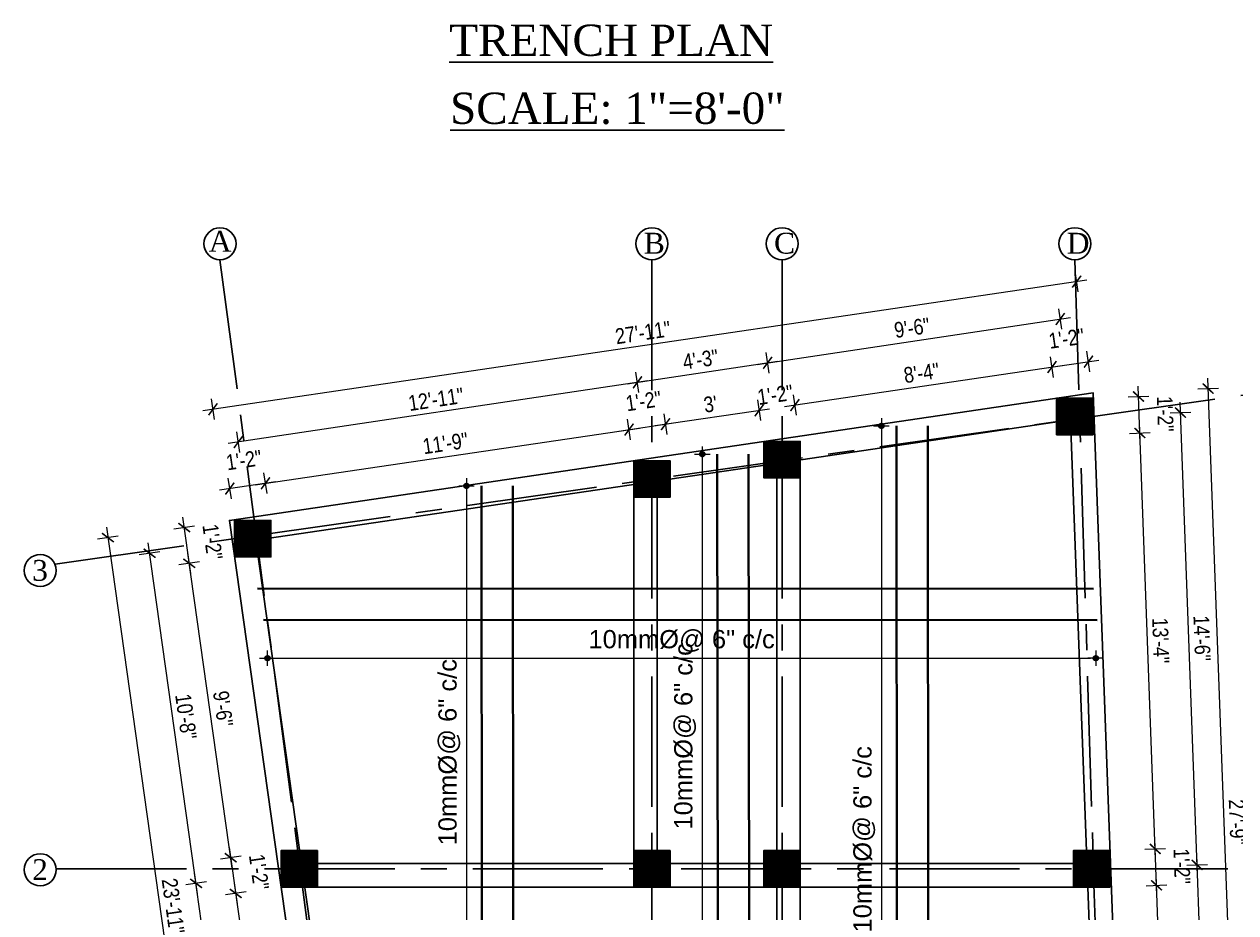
# Model space of a CAD drawing. Header units: inches. Extents: x -9998782 to 66725, y -6520505 to 8308.
# Drawn here: x -4999429.5 to -4998964.2, y -3258183.8 to -3257842.7 of the extents above; entities that cross this region are included whole.
import ezdxf
from ezdxf.enums import TextEntityAlignment as Align

# ---------------------------------------------------------------- set-up
doc = ezdxf.new("R2010")
doc.units = ezdxf.units.IN
doc.header["$LTSCALE"] = 2
doc.header["$MEASUREMENT"] = 0
doc.header["$PDMODE"] = 34
doc.linetypes.add('ACAD_ISO02W100', pattern=[15, 12, -3])
doc.linetypes.add('CENTER', pattern=[2, 1.25, -0.25, 0.25, -0.25])
doc.layers.get('0').update_dxf_attribs({"linetype": 'CONTINUOUS'})
doc.layers.get('DEFPOINTS').update_dxf_attribs({"color": 141, "linetype": 'CONTINUOUS'})
for name, color, linetype, lineweight in [('1', 7, 'CONTINUOUS', 13), ('DIM 1-100', 4, 'CONTINUOUS', 13), ('DIM_LINE', 173, 'CONTINUOUS', 20), ('HATCH', 60, 'ACAD_ISO02W100', 13), ('ST-REINFOR', 201, 'CONTINUOUS', 40), ('TEXT', 181, 'CONTINUOUS', 25), ('Toilet', 7, 'CONTINUOUS', 25)]:
    doc.layers.add(name, color=color, linetype=linetype, lineweight=lineweight)
for name, color, linetype in [('A-Hatch', 7, 'CONTINUOUS'), ('column', 4, 'CONTINUOUS'), ('WAll', 20, 'CONTINUOUS')]:
    doc.layers.add(name, color=color, linetype=linetype)
doc.styles.add('ordinary', font='times.ttf')
doc.styles.add('ramon', font='arial.ttf')
doc.styles.get("Standard").update_dxf_attribs({"font": 'ARIALN.TTF'})
doc.dimstyles.new('1 by 96', dxfattribs={"dimtxt": 6, "dimasz": 4, "dimexe": 4, "dimexo": 4, "dimgap": 2, "dimtad": 1, "dimdec": 0, "dimzin": 0, "dimdsep": 46, "dimlunit": 4, "dimtxsty": 'Standard', "dimblk": 'ARCHTICK', "dimcen": 0, "dimdle": 4, "dimadec": 0, "dimazin": 0, "dimtfac": 1, "dimtdec": 0, "dimtix": 1, "dimtofl": 0, "dimtmove": 1, "dimatfit": 3, "dimldrblk": 'ARCHTICK', "dimfxl": 4, "dimfxlon": 1, "dimtolj": 1, "dimtzin": 0, "dimlwd": -1, "dimlwe": -1, "dimarcsym": 0})
doc.dimstyles.new('S8', dxfattribs={"dimtxt": 7, "dimasz": 2, "dimexe": 6, "dimexo": 18, "dimgap": 1.9375, "dimtad": 1, "dimdec": 1, "dimzin": 3, "dimdsep": 46, "dimlunit": 4, "dimtxsty": 'ramon', "dimblk": 'dot 2', "dimcen": 0.09375, "dimse1": 1, "dimse2": 1, "dimclrd": 1, "dimclre": 1, "dimclrt": 256, "dimadec": 0, "dimazin": 0, "dimtfac": 0.75, "dimtdec": 1, "dimtix": 1, "dimtmove": 1, "dimatfit": 3, "dimldrblk": 'DOT', "dimfxl": 1, "dimtolj": 1, "dimtzin": 0, "dimlwd": 9, "dimlwe": 9, "dimarcsym": 0})

# ---------------------------------------------------------------- blocks, each defined once
blk = doc.blocks.new('_ArchTick')
at = {"color": 0, "linetype": 'ByBlock', "const_width": 0.15}
blk.add_lwpolyline([(-0.5, -0.5), (0.5, 0.5)], dxfattribs=at)
blk = doc.blocks.new('*D598')
at = {"layer": 'DEFPOINTS', "color": 0, "ltscale": 0.5}
for p in [(-4999348.76, -3258047.18), (-4999366.15, -3258049.63), (-4999330.9, -3258159.92)]:
    blk.add_point(p, dxfattribs=at)
at = {"layer": 'DIM 1-100', "color": 0, "ltscale": 0.5}
for p, q in [((-4999349.67, -3258166.61), (-4999366.71, -3258045.67)), ((-4999362.19, -3258049.07), (-4999370.12, -3258050.19)), ((-4999346.27, -3258162.09), (-4999354.19, -3258163.21))]:
    blk.add_line(p, q, dxfattribs=at)
at = {"layer": 'DIM 1-100', "color": 0, "ltscale": 0.5, "xscale": 4, "yscale": 4, "zscale": 4}
for p, rotation in [((-4999366.15, -3258049.63), 98.01894551890386), ((-4999350.23, -3258162.65), 278.0189455189039)]:
    blk.add_blockref('_ArchTick', p, dxfattribs=dict(at, rotation=rotation))
at = {"layer": 'DIM 1-100', "color": 0, "ltscale": 0.5, "insert": (-4999353.18, -3258105.43), "char_height": 6, "attachment_point": 5, "rotation": 278.0189}
blk.add_mtext('\\A1;9\'-6"', dxfattribs=at)
blk = doc.blocks.new('*D599')
at = {"layer": 'DEFPOINTS', "color": 0, "ltscale": 0.5}
for p in [(-4999348.76, -3258033.18), (-4999368.09, -3258035.9), (-4999348.76, -3258047.18)]:
    blk.add_point(p, dxfattribs=at)
at = {"layer": 'DIM 1-100', "color": 0, "ltscale": 0.5}
for p, q in [((-4999365.6, -3258053.59), (-4999368.65, -3258031.94)), ((-4999364.13, -3258035.35), (-4999372.05, -3258036.46)), ((-4999362.19, -3258049.07), (-4999370.12, -3258050.19))]:
    blk.add_line(p, q, dxfattribs=at)
at = {"layer": 'DIM 1-100', "color": 0, "ltscale": 0.5, "xscale": 4, "yscale": 4, "zscale": 4}
for p, rotation in [((-4999368.09, -3258035.9), 98.01894551890386), ((-4999366.15, -3258049.63), 278.0189455189039)]:
    blk.add_blockref('_ArchTick', p, dxfattribs=dict(at, rotation=rotation))
at = {"layer": 'DIM 1-100', "color": 0, "ltscale": 0.5, "insert": (-4999357.19, -3258041.37), "char_height": 6, "attachment_point": 5, "rotation": 278.0189}
blk.add_mtext('\\A1;1\'-2"', dxfattribs=at)
blk = doc.blocks.new('*D600')
at = {"layer": 'DEFPOINTS', "color": 0, "ltscale": 0.5}
for p in [(-4999330.9, -3258159.92), (-4999348.3, -3258176.38), (-4999330.9, -3258173.92)]:
    blk.add_point(p, dxfattribs=at)
at = {"layer": 'DIM 1-100', "color": 0, "ltscale": 0.5}
for p, q in [((-4999350.79, -3258158.69), (-4999347.74, -3258180.34)), ((-4999346.27, -3258162.09), (-4999354.19, -3258163.21)), ((-4999344.34, -3258175.82), (-4999352.26, -3258176.93))]:
    blk.add_line(p, q, dxfattribs=at)
at = {"layer": 'DIM 1-100', "color": 0, "ltscale": 0.5, "xscale": 4, "yscale": 4, "zscale": 4}
for p, rotation in [((-4999350.23, -3258162.65), 98.01894551890386), ((-4999348.3, -3258176.38), 278.0189455189039)]:
    blk.add_blockref('_ArchTick', p, dxfattribs=dict(at, rotation=rotation))
at = {"layer": 'DIM 1-100', "color": 0, "ltscale": 0.5, "insert": (-4999339.34, -3258168.11), "char_height": 6, "attachment_point": 5, "rotation": 278.0189}
blk.add_mtext('\\A1;1\'-2"', dxfattribs=at)
blk = doc.blocks.new('*D601')
at = {"layer": 'DEFPOINTS', "color": 0, "ltscale": 0.5}
for p in [(-4999330.9, -3258173.92), (-4999310.68, -3258303.42), (-4999330.02, -3258306.15)]:
    blk.add_point(p, dxfattribs=at)
at = {"layer": 'DIM 1-100', "color": 0, "ltscale": 0.5}
for p, q in [((-4999348.86, -3258172.41), (-4999329.46, -3258310.11)), ((-4999344.34, -3258175.82), (-4999352.26, -3258176.93)), ((-4999326.06, -3258305.59), (-4999333.98, -3258306.71))]:
    blk.add_line(p, q, dxfattribs=at)
at = {"layer": 'DIM 1-100', "color": 0, "ltscale": 0.5, "xscale": 4, "yscale": 4, "zscale": 4}
for p, rotation in [((-4999348.3, -3258176.38), 98.01894551890386), ((-4999330.02, -3258306.15), 278.0189455189039)]:
    blk.add_blockref('_ArchTick', p, dxfattribs=dict(at, rotation=rotation))
at = {"layer": 'DIM 1-100', "color": 0, "ltscale": 0.5, "insert": (-4999334.14, -3258240.56), "char_height": 6, "attachment_point": 5, "rotation": 278.0189}
blk.add_mtext('\\A1;10\'-11"', dxfattribs=at)
blk = doc.blocks.new('*D603')
at = {"layer": 'DEFPOINTS', "color": 0, "ltscale": 0.5}
for p in [(-4999323.9, -3258166.92), (-4999363.53, -3258172.51), (-4999303.68, -3258310.42)]:
    blk.add_point(p, dxfattribs=at)
at = {"layer": 'DIM 1-100', "color": 0, "ltscale": 0.5}
for p, q in [((-4999342.75, -3258319.97), (-4999364.09, -3258168.55)), ((-4999359.57, -3258171.95), (-4999367.49, -3258173.07)), ((-4999339.35, -3258315.45), (-4999347.27, -3258316.57))]:
    blk.add_line(p, q, dxfattribs=at)
at = {"layer": 'DIM 1-100', "color": 0, "ltscale": 0.5, "xscale": 4, "yscale": 4, "zscale": 4}
for p, rotation in [((-4999363.53, -3258172.51), 98.01894551876403), ((-4999343.31, -3258316.01), 278.018945518764)]:
    blk.add_blockref('_ArchTick', p, dxfattribs=dict(at, rotation=rotation))
at = {"layer": 'DIM 1-100', "color": 0, "ltscale": 0.5, "insert": (-4999348.46, -3258243.56), "char_height": 6, "attachment_point": 5, "rotation": 278.0189}
blk.add_mtext('\\A1;12\'-1"', dxfattribs=at)
blk = doc.blocks.new('*D604')
at = {"layer": 'DEFPOINTS', "color": 0, "ltscale": 0.5}
for p in [(-4999341.76, -3258040.18), (-4999381.38, -3258045.76), (-4999323.9, -3258166.92)]:
    blk.add_point(p, dxfattribs=at)
at = {"layer": 'DIM 1-100', "color": 0, "ltscale": 0.5}
for p, q in [((-4999362.97, -3258176.47), (-4999381.94, -3258041.8)), ((-4999377.42, -3258045.21), (-4999385.34, -3258046.32)), ((-4999359.57, -3258171.95), (-4999367.49, -3258173.07))]:
    blk.add_line(p, q, dxfattribs=at)
at = {"layer": 'DIM 1-100', "color": 0, "ltscale": 0.5, "xscale": 4, "yscale": 4, "zscale": 4}
for p, rotation in [((-4999381.38, -3258045.76), 98.01894551879843), ((-4999363.53, -3258172.51), 278.0189455187984)]:
    blk.add_blockref('_ArchTick', p, dxfattribs=dict(at, rotation=rotation))
at = {"layer": 'DIM 1-100', "color": 0, "ltscale": 0.5, "insert": (-4999367.44, -3258108.43), "char_height": 6, "attachment_point": 5, "rotation": 278.0189}
blk.add_mtext('\\A1;10\'-8"', dxfattribs=at)
blk = doc.blocks.new('*D605')
at = {"layer": 'DEFPOINTS', "color": 0, "ltscale": 0.5}
for p in [(-4999350.73, -3258033.18), (-4999310.68, -3258317.42), (-4999357.36, -3258324)]:
    blk.add_point(p, dxfattribs=at)
at = {"layer": 'DIM 1-100', "color": 0, "ltscale": 0.5}
for p, q in [((-4999397.96, -3258035.8), (-4999356.8, -3258327.96)), ((-4999393.44, -3258039.2), (-4999401.36, -3258040.31)), ((-4999353.4, -3258323.44), (-4999361.32, -3258324.56))]:
    blk.add_line(p, q, dxfattribs=at)
at = {"layer": 'DIM 1-100', "color": 0, "ltscale": 0.5, "xscale": 4, "yscale": 4, "zscale": 4}
for p, rotation in [((-4999397.4, -3258039.76), 98.01894551889016), ((-4999357.36, -3258324), 278.0189455188902)]:
    blk.add_blockref('_ArchTick', p, dxfattribs=dict(at, rotation=rotation))
at = {"layer": 'DIM 1-100', "color": 0, "ltscale": 0.5, "insert": (-4999372.36, -3258181.17), "char_height": 6, "attachment_point": 5, "rotation": 278.0189}
blk.add_mtext('\\A1;23\'-11"', dxfattribs=at)
blk = doc.blocks.new('*D610')
at = {"layer": 'DEFPOINTS', "color": 0, "ltscale": 0.5}
for p in [(-4998994.63, -3258173.26), (-4999012.52, -3258173.92), (-4999007.22, -3258303.42)]:
    blk.add_point(p, dxfattribs=at)
at = {"layer": 'DIM 1-100', "color": 0, "ltscale": 0.5}
for p, q in [((-4998998.63, -3258173.41), (-4998990.64, -3258173.12)), ((-4998989.71, -3258306.78), (-4998994.78, -3258169.27)), ((-4998993.85, -3258302.93), (-4998985.86, -3258302.64))]:
    blk.add_line(p, q, dxfattribs=at)
at = {"layer": 'DIM 1-100', "color": 0, "ltscale": 0.5, "xscale": 4, "yscale": 4, "zscale": 4}
for p, rotation in [((-4998994.63, -3258173.26), 92.11435361990641), ((-4998989.85, -3258302.78), 272.1143536199064)]:
    blk.add_blockref('_ArchTick', p, dxfattribs=dict(at, rotation=rotation))
at = {"layer": 'DIM 1-100', "color": 0, "ltscale": 0.5, "insert": (-4998987.18, -3258237.84), "char_height": 6, "attachment_point": 5, "rotation": 272.1144}
blk.add_mtext('\\A1;10\'-10"', dxfattribs=at)
blk = doc.blocks.new('*D611')
at = {"layer": 'DEFPOINTS', "color": 0, "ltscale": 0.5}
for p in [(-4998995.15, -3258159.28), (-4999012.52, -3258159.92), (-4999012.52, -3258173.92)]:
    blk.add_point(p, dxfattribs=at)
at = {"layer": 'DIM 1-100', "color": 0, "ltscale": 0.5}
for p, q in [((-4998999.15, -3258159.43), (-4998991.15, -3258159.14)), ((-4998994.49, -3258177.26), (-4998995.3, -3258155.29)), ((-4998998.63, -3258173.41), (-4998990.64, -3258173.12))]:
    blk.add_line(p, q, dxfattribs=at)
at = {"layer": 'DIM 1-100', "color": 0, "ltscale": 0.5, "xscale": 4, "yscale": 4, "zscale": 4}
for p, rotation in [((-4998995.15, -3258159.28), 92.11435361990641), ((-4998994.63, -3258173.26), 272.1143536199064)]:
    blk.add_blockref('_ArchTick', p, dxfattribs=dict(at, rotation=rotation))
at = {"layer": 'DIM 1-100', "color": 0, "ltscale": 0.5, "insert": (-4998984.87, -3258165.9), "char_height": 6, "attachment_point": 5, "rotation": 272.1144}
blk.add_mtext('\\A1;1\'-2"', dxfattribs=at)
blk = doc.blocks.new('*D612')
at = {"layer": 'DEFPOINTS', "color": 0, "ltscale": 0.5}
for p in [(-4999019.01, -3258000.24), (-4999001.05, -3257999.58), (-4999012.52, -3258159.92)]:
    blk.add_point(p, dxfattribs=at)
at = {"layer": 'DIM 1-100', "color": 0, "ltscale": 0.5}
for p, q in [((-4998995, -3258163.28), (-4999001.19, -3257995.58)), ((-4999005.04, -3257999.73), (-4998997.05, -3257999.43)), ((-4998999.15, -3258159.43), (-4998991.15, -3258159.14))]:
    blk.add_line(p, q, dxfattribs=at)
at = {"layer": 'DIM 1-100', "color": 0, "ltscale": 0.5, "xscale": 4, "yscale": 4, "zscale": 4}
for p, rotation in [((-4999001.05, -3257999.58), 92.11435361990641), ((-4998995.15, -3258159.28), 272.1143536199064)]:
    blk.add_blockref('_ArchTick', p, dxfattribs=dict(at, rotation=rotation))
at = {"layer": 'DIM 1-100', "color": 0, "ltscale": 0.5, "insert": (-4998993.04, -3258079.24), "char_height": 6, "attachment_point": 5, "rotation": 272.1144}
blk.add_mtext('\\A1;13\'-4"', dxfattribs=at)
blk = doc.blocks.new('*D613')
at = {"layer": 'DEFPOINTS', "color": 0, "ltscale": 0.5}
for p in [(-4999019.01, -3257986.24), (-4999001.56, -3257985.6), (-4999019.01, -3258000.24)]:
    blk.add_point(p, dxfattribs=at)
at = {"layer": 'DIM 1-100', "color": 0, "ltscale": 0.5}
for p, q in [((-4999000.9, -3258003.58), (-4999001.71, -3257981.6)), ((-4999005.56, -3257985.75), (-4998997.57, -3257985.45)), ((-4999005.04, -3257999.73), (-4998997.05, -3257999.43))]:
    blk.add_line(p, q, dxfattribs=at)
at = {"layer": 'DIM 1-100', "color": 0, "ltscale": 0.5, "xscale": 4, "yscale": 4, "zscale": 4}
for p, rotation in [((-4999001.56, -3257985.6), 92.11435361990641), ((-4999001.05, -3257999.58), 272.1143536199064)]:
    blk.add_blockref('_ArchTick', p, dxfattribs=dict(at, rotation=rotation))
at = {"layer": 'DIM 1-100', "color": 0, "ltscale": 0.5, "insert": (-4998991.29, -3257992.22), "char_height": 6, "attachment_point": 5, "rotation": 272.1144}
blk.add_mtext('\\A1;1\'-2"', dxfattribs=at)
blk = doc.blocks.new('*D614')
at = {"layer": 'DEFPOINTS', "color": 0, "ltscale": 0.5}
for p in [(-4999019.52, -3258166.92), (-4998979.05, -3258165.43), (-4999014.22, -3258310.42)]:
    blk.add_point(p, dxfattribs=at)
at = {"layer": 'DIM 1-100', "color": 0, "ltscale": 0.5}
for p, q in [((-4998973.61, -3258312.93), (-4998979.2, -3258161.43)), ((-4998983.05, -3258165.58), (-4998975.05, -3258165.28)), ((-4998977.75, -3258309.08), (-4998969.76, -3258308.78))]:
    blk.add_line(p, q, dxfattribs=at)
at = {"layer": 'DIM 1-100', "color": 0, "ltscale": 0.5, "xscale": 4, "yscale": 4, "zscale": 4}
for p, rotation in [((-4998979.05, -3258165.43), 92.11435361966569), ((-4998973.75, -3258308.93), 272.1143536196657)]:
    blk.add_blockref('_ArchTick', p, dxfattribs=dict(at, rotation=rotation))
at = {"layer": 'DIM 1-100', "color": 0, "ltscale": 0.5, "insert": (-4998971.39, -3258237), "char_height": 6, "attachment_point": 5, "rotation": 272.1144}
blk.add_mtext("\\A1;12'", dxfattribs=at)
blk = doc.blocks.new('*D615')
at = {"layer": 'DEFPOINTS', "color": 0, "ltscale": 0.5}
for p in [(-4998985.46, -3257991.75), (-4999026.01, -3257993.24), (-4999019.52, -3258166.92)]:
    blk.add_point(p, dxfattribs=at)
at = {"layer": 'DIM 1-100', "color": 0, "ltscale": 0.5}
for p, q in [((-4998989.46, -3257991.89), (-4998981.47, -3257991.6)), ((-4998978.9, -3258169.43), (-4998985.61, -3257987.75)), ((-4998983.05, -3258165.58), (-4998975.05, -3258165.28))]:
    blk.add_line(p, q, dxfattribs=at)
at = {"layer": 'DIM 1-100', "color": 0, "ltscale": 0.5, "xscale": 4, "yscale": 4, "zscale": 4}
for p, rotation in [((-4998985.46, -3257991.75), 92.11435361969787), ((-4998979.05, -3258165.43), 272.1143536196979)]:
    blk.add_blockref('_ArchTick', p, dxfattribs=dict(at, rotation=rotation))
at = {"layer": 'DIM 1-100', "color": 0, "ltscale": 0.5, "insert": (-4998977.2, -3258078.4), "char_height": 6, "attachment_point": 5, "rotation": 272.1144}
blk.add_mtext('\\A1;14\'-6"', dxfattribs=at)
blk = doc.blocks.new('*D616')
at = {"layer": 'DEFPOINTS', "color": 0, "ltscale": 0.5}
for p in [(-4998974.83, -3257982.54), (-4999019.01, -3257984.17), (-4999006.7, -3258317.42)]:
    blk.add_point(p, dxfattribs=at)
at = {"layer": 'DIM 1-100', "color": 0, "ltscale": 0.5}
for p, q in [((-4998978.83, -3257982.69), (-4998970.84, -3257982.4)), ((-4998962.38, -3258319.79), (-4998974.98, -3257978.55)), ((-4998966.53, -3258315.94), (-4998958.53, -3258315.65))]:
    blk.add_line(p, q, dxfattribs=at)
at = {"layer": 'DIM 1-100', "color": 0, "ltscale": 0.5, "xscale": 4, "yscale": 4, "zscale": 4}
for p, rotation in [((-4998974.83, -3257982.54), 92.11435361988767), ((-4998962.53, -3258315.79), 272.1143536198877)]:
    blk.add_blockref('_ArchTick', p, dxfattribs=dict(at, rotation=rotation))
at = {"layer": 'DIM 1-100', "color": 0, "ltscale": 0.5, "insert": (-4998963.62, -3258148.98), "char_height": 6, "attachment_point": 5, "rotation": 272.1144}
blk.add_mtext('\\A1;27\'-9"', dxfattribs=at)
blk = doc.blocks.new('*D617')
at = {"layer": 'DEFPOINTS', "color": 0, "ltscale": 0.5}
for p in [(-4999197.22, -3257998.27), (-4999195.45, -3258010.24), (-4999334.76, -3258033.18)]:
    blk.add_point(p, dxfattribs=at)
at = {"layer": 'DIM 1-100', "color": 0, "ltscale": 0.5}
for p, q in [((-4999196.63, -3258002.23), (-4999197.8, -3257994.31)), ((-4999340.82, -3258019.48), (-4999193.26, -3257997.68)), ((-4999336.28, -3258022.86), (-4999337.45, -3258014.94))]:
    blk.add_line(p, q, dxfattribs=at)
at = {"layer": 'DIM 1-100', "color": 0, "ltscale": 0.5, "xscale": 4, "yscale": 4, "zscale": 4}
for p, rotation in [((-4999197.22, -3257998.27), 8.403880657176396), ((-4999336.87, -3258018.9), 188.4038806571764)]:
    blk.add_blockref('_ArchTick', p, dxfattribs=dict(at, rotation=rotation))
at = {"layer": 'DIM 1-100', "color": 0, "ltscale": 0.5, "insert": (-4999267.78, -3258003.57), "char_height": 6, "attachment_point": 5, "rotation": 8.4039}
blk.add_mtext('\\A1;11\'-9"', dxfattribs=at)
blk = doc.blocks.new('*D618')
at = {"layer": 'DEFPOINTS', "color": 0, "ltscale": 0.5}
for p in [(-4999183.22, -3257996.2), (-4999195.45, -3258010.24), (-4999181.45, -3258008.17)]:
    blk.add_point(p, dxfattribs=at)
at = {"layer": 'DIM 1-100', "color": 0, "ltscale": 0.5}
for p, q in [((-4999182.63, -3258000.16), (-4999183.8, -3257992.24)), ((-4999201.18, -3257998.85), (-4999179.26, -3257995.62)), ((-4999196.63, -3258002.23), (-4999197.8, -3257994.31))]:
    blk.add_line(p, q, dxfattribs=at)
at = {"layer": 'DIM 1-100', "color": 0, "ltscale": 0.5, "xscale": 4, "yscale": 4, "zscale": 4}
for p, rotation in [((-4999197.22, -3257998.27), 188.4038806571764), ((-4999183.22, -3257996.2), 8.403880657176396)]:
    blk.add_blockref('_ArchTick', p, dxfattribs=dict(at, rotation=rotation))
at = {"layer": 'DIM 1-100', "color": 0, "ltscale": 0.5, "insert": (-4999191.68, -3257987.32), "char_height": 6, "attachment_point": 5, "rotation": 8.4039}
blk.add_mtext('\\A1;1\'-2"', dxfattribs=at)
blk = doc.blocks.new('*D619')
at = {"layer": 'DEFPOINTS', "color": 0, "ltscale": 0.5}
for p in [(-4999147.22, -3257990.88), (-4999145.45, -3258002.85), (-4999181.45, -3258008.17)]:
    blk.add_point(p, dxfattribs=at)
at = {"layer": 'DIM 1-100', "color": 0, "ltscale": 0.5}
for p, q in [((-4999146.63, -3257994.84), (-4999147.8, -3257986.92)), ((-4999187.18, -3257996.78), (-4999143.26, -3257990.3)), ((-4999182.63, -3258000.16), (-4999183.8, -3257992.24))]:
    blk.add_line(p, q, dxfattribs=at)
at = {"layer": 'DIM 1-100', "color": 0, "ltscale": 0.5, "xscale": 4, "yscale": 4, "zscale": 4}
for p, rotation in [((-4999147.22, -3257990.88), 8.403880657176396), ((-4999183.22, -3257996.2), 188.4038806571764)]:
    blk.add_blockref('_ArchTick', p, dxfattribs=dict(at, rotation=rotation))
at = {"layer": 'DIM 1-100', "color": 0, "ltscale": 0.5, "insert": (-4999165.96, -3257988.53), "char_height": 6, "attachment_point": 5, "rotation": 8.4039}
blk.add_mtext("\\A1;3'", dxfattribs=at)
blk = doc.blocks.new('*D620')
at = {"layer": 'DEFPOINTS', "color": 0, "ltscale": 0.5}
for p in [(-4999034.78, -3257974.27), (-4999033.01, -3257986.24), (-4999131.45, -3258002.85)]:
    blk.add_point(p, dxfattribs=at)
at = {"layer": 'DIM 1-100', "color": 0, "ltscale": 0.5}
for p, q in [((-4999034.19, -3257978.23), (-4999035.36, -3257970.31)), ((-4999137.47, -3257989.44), (-4999030.82, -3257973.68)), ((-4999132.93, -3257992.81), (-4999134.1, -3257984.9))]:
    blk.add_line(p, q, dxfattribs=at)
at = {"layer": 'DIM 1-100', "color": 0, "ltscale": 0.5, "xscale": 4, "yscale": 4, "zscale": 4}
for p, rotation in [((-4999034.78, -3257974.27), 8.403880657176396), ((-4999133.52, -3257988.86), 188.4038806571764)]:
    blk.add_blockref('_ArchTick', p, dxfattribs=dict(at, rotation=rotation))
at = {"layer": 'DIM 1-100', "color": 0, "ltscale": 0.5, "insert": (-4999084.89, -3257976.55), "char_height": 6, "attachment_point": 5, "rotation": 8.4039}
blk.add_mtext('\\A1;8\'-4"', dxfattribs=at)
blk = doc.blocks.new('*D621')
at = {"layer": 'DEFPOINTS', "color": 0, "ltscale": 0.5}
for p in [(-4999020.78, -3257972.2), (-4999033.01, -3257986.24), (-4999019.01, -3257984.17)]:
    blk.add_point(p, dxfattribs=at)
at = {"layer": 'DIM 1-100', "color": 0, "ltscale": 0.5}
for p, q in [((-4999020.19, -3257976.16), (-4999021.36, -3257968.24)), ((-4999038.73, -3257974.85), (-4999016.82, -3257971.62)), ((-4999034.19, -3257978.23), (-4999035.36, -3257970.31))]:
    blk.add_line(p, q, dxfattribs=at)
at = {"layer": 'DIM 1-100', "color": 0, "ltscale": 0.5, "xscale": 4, "yscale": 4, "zscale": 4}
for p, rotation in [((-4999034.78, -3257974.27), 188.4038806571764), ((-4999020.78, -3257972.2), 8.403880657176396)]:
    blk.add_blockref('_ArchTick', p, dxfattribs=dict(at, rotation=rotation))
at = {"layer": 'DIM 1-100', "color": 0, "ltscale": 0.5, "insert": (-4999029.24, -3257963.32), "char_height": 6, "attachment_point": 5, "rotation": 8.4039}
blk.add_mtext('\\A1;1\'-2"', dxfattribs=at)
blk = doc.blocks.new('*D622')
at = {"layer": 'DEFPOINTS', "color": 0, "ltscale": 0.5}
for p in [(-4999350.57, -3258020.92), (-4999348.76, -3258033.18), (-4999334.76, -3258033.18)]:
    blk.add_point(p, dxfattribs=at)
at = {"layer": 'DIM 1-100', "color": 0, "ltscale": 0.5}
for p, q in [((-4999336.28, -3258022.86), (-4999337.45, -3258014.94)), ((-4999332.91, -3258018.31), (-4999354.52, -3258021.51)), ((-4999349.98, -3258024.88), (-4999351.15, -3258016.97))]:
    blk.add_line(p, q, dxfattribs=at)
at = {"layer": 'DIM 1-100', "color": 0, "ltscale": 0.5, "xscale": 4, "yscale": 4, "zscale": 4}
for p, rotation in [((-4999350.57, -3258020.92), 188.4038806571764), ((-4999336.87, -3258018.9), 8.403880657176357)]:
    blk.add_blockref('_ArchTick', p, dxfattribs=dict(at, rotation=rotation))
at = {"layer": 'DIM 1-100', "color": 0, "ltscale": 0.5, "insert": (-4999345.18, -3258009.99), "char_height": 6, "attachment_point": 5, "rotation": 8.4039}
blk.add_mtext('\\A1;1\'-2"', dxfattribs=at)
blk = doc.blocks.new('*D623')
at = {"layer": 'DEFPOINTS', "color": 0, "ltscale": 0.5}
for p in [(-4999347.31, -3258003.08), (-4999188.45, -3258017.24), (-4999341.76, -3258040.18)]:
    blk.add_point(p, dxfattribs=at)
at = {"layer": 'DIM 1-100', "color": 0, "ltscale": 0.5}
for p, q in [((-4999193.41, -3257984.09), (-4999194.59, -3257976.18)), ((-4999190.05, -3257979.54), (-4999351.26, -3258003.67)), ((-4999346.72, -3258007.03), (-4999347.9, -3257999.12))]:
    blk.add_line(p, q, dxfattribs=at)
at = {"layer": 'DIM 1-100', "color": 0, "ltscale": 0.5, "xscale": 4, "yscale": 4, "zscale": 4}
for p, rotation in [((-4999194, -3257980.14), 8.510423086332324), ((-4999347.31, -3258003.08), 188.5104230863323)]:
    blk.add_blockref('_ArchTick', p, dxfattribs=dict(at, rotation=rotation))
at = {"layer": 'DIM 1-100', "color": 0, "ltscale": 0.5, "insert": (-4999271.4, -3257986.65), "char_height": 6, "attachment_point": 5, "rotation": 8.5104}
blk.add_mtext('\\A1;12\'-11"', dxfattribs=at)
blk = doc.blocks.new('*D624')
at = {"layer": 'DEFPOINTS', "color": 0, "ltscale": 0.5}
for p in [(-4999144.02, -3257972.66), (-4999138.45, -3258009.85), (-4999188.45, -3258017.24)]:
    blk.add_point(p, dxfattribs=at)
at = {"layer": 'DIM 1-100', "color": 0, "ltscale": 0.5}
for p, q in [((-4999143.42, -3257976.61), (-4999144.61, -3257968.7)), ((-4999197.96, -3257980.73), (-4999140.06, -3257972.06)), ((-4999193.41, -3257984.09), (-4999194.59, -3257976.18))]:
    blk.add_line(p, q, dxfattribs=at)
at = {"layer": 'DIM 1-100', "color": 0, "ltscale": 0.5, "xscale": 4, "yscale": 4, "zscale": 4}
for p, rotation in [((-4999144.02, -3257972.66), 8.510423086342314), ((-4999194, -3257980.14), 188.5104230863423)]:
    blk.add_blockref('_ArchTick', p, dxfattribs=dict(at, rotation=rotation))
at = {"layer": 'DIM 1-100', "color": 0, "ltscale": 0.5, "insert": (-4999169.76, -3257971.39), "char_height": 6, "attachment_point": 5, "rotation": 8.5104}
blk.add_mtext('\\A1;4\'-3"', dxfattribs=at)
blk = doc.blocks.new('*D625')
at = {"layer": 'DEFPOINTS', "color": 0, "ltscale": 0.5}
for p in [(-4999031.61, -3257955.83), (-4999026.01, -3257993.24), (-4999138.45, -3258009.85)]:
    blk.add_point(p, dxfattribs=at)
at = {"layer": 'DIM 1-100', "color": 0, "ltscale": 0.5}
for p, q in [((-4999031.01, -3257959.79), (-4999032.2, -3257951.88)), ((-4999147.97, -3257973.25), (-4999027.65, -3257955.24)), ((-4999143.42, -3257976.61), (-4999144.61, -3257968.7))]:
    blk.add_line(p, q, dxfattribs=at)
at = {"layer": 'DIM 1-100', "color": 0, "ltscale": 0.5, "xscale": 4, "yscale": 4, "zscale": 4}
for p, rotation in [((-4999031.61, -3257955.83), 8.510423086342314), ((-4999144.02, -3257972.66), 188.5104230863423)]:
    blk.add_blockref('_ArchTick', p, dxfattribs=dict(at, rotation=rotation))
at = {"layer": 'DIM 1-100', "color": 0, "ltscale": 0.5, "insert": (-4999088.56, -3257959.24), "char_height": 6, "attachment_point": 5, "rotation": 8.5104}
blk.add_mtext('\\A1;9\'-6"', dxfattribs=at)
blk = doc.blocks.new('*D626')
at = {"layer": 'DEFPOINTS', "color": 0, "ltscale": 0.5}
for p in [(-4999019.01, -3257984.17), (-4999357.04, -3257990.48), (-4999350.73, -3258033.18)]:
    blk.add_point(p, dxfattribs=at)
at = {"layer": 'DIM 1-100', "color": 0, "ltscale": 0.5}
for p, q in [((-4999021.36, -3257940.89), (-4999360.99, -3257991.07)), ((-4999024.73, -3257945.43), (-4999025.9, -3257937.52)), ((-4999356.45, -3257994.44), (-4999357.62, -3257986.53))]:
    blk.add_line(p, q, dxfattribs=at)
at = {"layer": 'DIM 1-100', "color": 0, "ltscale": 0.5, "xscale": 4, "yscale": 4, "zscale": 4}
for p, rotation in [((-4999025.32, -3257941.48), 8.403880655919362), ((-4999357.04, -3257990.48), 188.4038806559193)]:
    blk.add_blockref('_ArchTick', p, dxfattribs=dict(at, rotation=rotation))
at = {"layer": 'DIM 1-100', "color": 0, "ltscale": 0.5, "insert": (-4999191.91, -3257961.02), "char_height": 6, "attachment_point": 5, "rotation": 8.4039}
blk.add_mtext('\\A1;27\'-11"', dxfattribs=at)
blk = doc.blocks.new('*D627')
at = {"layer": 'DEFPOINTS', "color": 0, "ltscale": 0.5}
for p in [(-4999133.52, -3257988.86), (-4999145.45, -3258002.85), (-4999131.45, -3258002.85)]:
    blk.add_point(p, dxfattribs=at)
at = {"layer": 'DIM 1-100', "color": 0, "ltscale": 0.5}
for p, q in [((-4999146.63, -3257994.84), (-4999147.8, -3257986.92)), ((-4999132.93, -3257992.81), (-4999134.1, -3257984.9))]:
    blk.add_line(p, q, dxfattribs=at)
at = {"layer": 'DIM 1-100', "color": 0, "ltscale": 0.5, "insert": (-4999141.1, -3257984.91), "char_height": 6, "attachment_point": 5, "rotation": 8.4039}
blk.add_mtext('\\A1;1\'-2"', dxfattribs=at)
blk = doc.blocks.new('dot1')
at = {"layer": 'HATCH'}
h = blk.add_hatch(color=256, dxfattribs=at)
edge = h.paths.add_edge_path()
edge.add_arc((0, 0), 1, 0, 360)
for p, q in [((3, 0), (-3, 0)), ((0, 3), (0, -3))]:
    blk.add_line(p, q, dxfattribs=at)
blk.add_circle((0, 0), 1, dxfattribs=at)
blk = doc.blocks.new('dot 2')
at = {"layer": 'HATCH', "xscale": 0.5, "yscale": 0.5, "zscale": 0.5}
blk.add_blockref('dot1', (0, 0), dxfattribs=at)
blk = doc.blocks.new('*D628')
at = {"layer": 'DEFPOINTS', "color": 0}
for p in [(-4999336.11, -3258086.05), (-4999017.96, -3258086.05), (-4999017.96, -3258086.1)]:
    blk.add_point(p, dxfattribs=at)
at = {"layer": 'DIM_LINE', "color": 1, "lineweight": 9}
blk.add_line((-4999334.11, -3258086.05), (-4999019.96, -3258086.05), dxfattribs=at)
at = {"layer": 'DIM_LINE', "color": 1, "lineweight": 9, "xscale": 2, "yscale": 2, "zscale": 2, "rotation": 180}
blk.add_blockref('dot 2', (-4999336.11, -3258086.05), dxfattribs=at)
at = {"layer": 'DIM_LINE', "color": 1, "lineweight": 9, "xscale": 2, "yscale": 2, "zscale": 2}
blk.add_blockref('dot 2', (-4999017.96, -3258086.05), dxfattribs=at)
at = {"layer": 'DIM_LINE', "insert": (-4999177.04, -3258079.45), "char_height": 7, "attachment_point": 5, "style": 'ramon'}
blk.add_mtext('\\A1;10mm%%C@ 6" c/c', dxfattribs=at)
blk = doc.blocks.new('_Dot')
at = {"layer": 'TEXT', "color": 0, "lineweight": -2}
blk.add_line((-0.5, 0), (-1, 0), dxfattribs=at)
at = {"layer": 'TEXT', "color": 0, "const_width": 0.5}
blk.add_lwpolyline([(-0.25, 0, 1), (0.25, 0, 1)], format="xyb", close=True, dxfattribs=at)
blk = doc.blocks.new('*D629')
at = {"layer": 'DEFPOINTS', "color": 0}
for p in [(-4999082.53, -3257996.88), (-4999100.29, -3258314.29), (-4999094.23, -3258314.29)]:
    blk.add_point(p, dxfattribs=at)
at = {"layer": 'DIM_LINE', "color": 1, "lineweight": 9}
blk.add_line((-4999100.29, -3257998.88), (-4999100.29, -3258312.29), dxfattribs=at)
at = {"layer": 'DIM_LINE', "color": 1, "lineweight": 9, "xscale": 2, "yscale": 2, "zscale": 2}
for p, rotation in [((-4999100.29, -3257996.88), 90), ((-4999100.29, -3258314.29), 270)]:
    blk.add_blockref('dot 2', p, dxfattribs=dict(at, rotation=rotation))
at = {"layer": 'DIM_LINE', "insert": (-4999106.89, -3258155.59), "char_height": 7, "attachment_point": 5, "rotation": 90, "style": 'ramon'}
blk.add_mtext('\\A1;10mm%%C@ 6" c/c', dxfattribs=at)
blk = doc.blocks.new('*D630')
at = {"layer": 'DEFPOINTS', "color": 0}
for p in [(-4999151.34, -3258007.72), (-4999169.1, -3258224.42), (-4999163.05, -3258224.42)]:
    blk.add_point(p, dxfattribs=at)
at = {"layer": 'DIM_LINE', "color": 1, "lineweight": 9}
blk.add_line((-4999169.1, -3258009.72), (-4999169.1, -3258222.42), dxfattribs=at)
at = {"layer": 'DIM_LINE', "color": 1, "lineweight": 9, "xscale": 2, "yscale": 2, "zscale": 2}
for p, rotation in [((-4999169.1, -3258007.72), 90), ((-4999169.1, -3258224.42), 270)]:
    blk.add_blockref('dot 2', p, dxfattribs=dict(at, rotation=rotation))
at = {"layer": 'DIM_LINE', "insert": (-4999175.7, -3258116.07), "char_height": 7, "attachment_point": 5, "rotation": 90, "style": 'ramon'}
blk.add_mtext('\\A1;10mm%%C@ 6" c/c', dxfattribs=at)
blk = doc.blocks.new('*D631')
at = {"layer": 'DEFPOINTS', "color": 0}
for p in [(-4999241.9, -3258019.89), (-4999259.67, -3258224.42), (-4999241.7, -3258224.42)]:
    blk.add_point(p, dxfattribs=at)
at = {"layer": 'DIM_LINE', "color": 1, "lineweight": 9}
blk.add_line((-4999259.67, -3258021.89), (-4999259.67, -3258222.42), dxfattribs=at)
at = {"layer": 'DIM_LINE', "color": 1, "lineweight": 9, "xscale": 2, "yscale": 2, "zscale": 2}
for p, rotation in [((-4999259.67, -3258019.89), 90), ((-4999259.67, -3258224.42), 270)]:
    blk.add_blockref('dot 2', p, dxfattribs=dict(at, rotation=rotation))
at = {"layer": 'DIM_LINE', "insert": (-4999266.26, -3258122.16), "char_height": 7, "attachment_point": 5, "rotation": 90, "style": 'ramon'}
blk.add_mtext('\\A1;10mm%%C@ 6" c/c', dxfattribs=at)

msp = doc.modelspace()

# ---------------------------------------------------------------- hatches: boundary and pattern name
at = {"layer": 'A-Hatch', "ltscale": 0.5}
h = msp.add_hatch(dxfattribs=at)
h.set_pattern_fill('ANSI31', color=256)
h.set_pattern_definition([(45, (92399.70507, 419.2282), (-0.0883883476483, 0.0883883476483), [])])
h.paths.add_polyline_path([(-4999019.01, -3257986.24), (-4999033.01, -3257986.24), (-4999033.01, -3258000.24), (-4999019.01, -3258000.24)])
h = msp.add_hatch(dxfattribs=at)
h.set_pattern_fill('ANSI31', color=256)
h.set_pattern_definition([(45, (92287.26405, 402.61657), (-0.0883883476483, 0.0883883476483), [])])
h.paths.add_polyline_path([(-4999131.45, -3258002.85), (-4999145.45, -3258002.85), (-4999145.45, -3258016.85), (-4999131.45, -3258016.85)])
h = msp.add_hatch(dxfattribs=at)
h.set_pattern_fill('ANSI31', color=256)
h.set_pattern_definition([(45, (92237.26405, 395.22975), (-0.0883883476483, 0.0883883476483), [])])
h.paths.add_polyline_path([(-4999181.45, -3258010.24), (-4999195.45, -3258010.24), (-4999195.45, -3258024.24), (-4999181.45, -3258024.24)])
h = msp.add_hatch(dxfattribs=at)
h.set_pattern_fill('ANSI31', color=256)
h.set_pattern_definition([(45, (92083.95705, 372.28935), (-0.0883883476483, 0.0883883476483), [])])
h.paths.add_polyline_path([(-4999334.76, -3258033.18), (-4999348.76, -3258033.18), (-4999348.76, -3258047.18), (-4999334.76, -3258047.18)])
h = msp.add_hatch(dxfattribs=at)
h.set_pattern_fill('ANSI31', color=256)
h.set_pattern_definition([(45, (92101.81235, 245.54639), (-0.0883883476483, 0.0883883476483), [])])
h.paths.add_polyline_path([(-4999316.9, -3258159.92), (-4999330.9, -3258159.92), (-4999330.9, -3258173.92), (-4999316.9, -3258173.92)])
h = msp.add_hatch(dxfattribs=at)
h.set_pattern_fill('ANSI31', color=256)
h.set_pattern_definition([(45, (92237.26405, 245.54639), (-0.0883883476483, 0.0883883476483), [])])
h.paths.add_polyline_path([(-4999181.45, -3258159.92), (-4999195.45, -3258159.92), (-4999195.45, -3258173.92), (-4999181.45, -3258173.92)])
h = msp.add_hatch(dxfattribs=at)
h.set_pattern_fill('ANSI31', color=256)
h.set_pattern_definition([(45, (92287.26405, 245.54639), (-0.0883883476483, 0.0883883476483), [])])
h.paths.add_polyline_path([(-4999131.45, -3258159.92), (-4999145.45, -3258159.92), (-4999145.45, -3258173.92), (-4999131.45, -3258173.92)])
h = msp.add_hatch(dxfattribs=at)
h.set_pattern_fill('ANSI31', color=256)
h.set_pattern_definition([(45, (92406.19362, 245.54639), (-0.0883883476483, 0.0883883476483), [])])
h.paths.add_polyline_path([(-4999012.52, -3258159.92), (-4999026.52, -3258159.92), (-4999026.52, -3258173.92), (-4999012.52, -3258173.92)])

# ---------------------------------------------------------------- linework, layer by layer
at = {"ltscale": 0.5}
msp.add_line((-4999145.45, -3258164.42), (-4999145.45, -3258159.92), dxfattribs=at)
for points in [[(-4999033.01, -3257986.24), (-4999019.01, -3257986.24), (-4999019.01, -3258000.24), (-4999033.01, -3258000.24)], [(-4999145.45, -3258002.85), (-4999131.45, -3258002.85), (-4999131.45, -3258016.85), (-4999145.45, -3258016.85)], [(-4999195.45, -3258010.24), (-4999181.45, -3258010.24), (-4999181.45, -3258024.24), (-4999195.45, -3258024.24)], [(-4999348.76, -3258033.18), (-4999334.76, -3258033.18), (-4999334.76, -3258047.18), (-4999348.76, -3258047.18)], [(-4999330.9, -3258159.92), (-4999316.9, -3258159.92), (-4999316.9, -3258173.92), (-4999330.9, -3258173.92)], [(-4999195.45, -3258159.92), (-4999181.45, -3258159.92), (-4999181.45, -3258173.92), (-4999195.45, -3258173.92)], [(-4999145.45, -3258159.92), (-4999131.45, -3258159.92), (-4999131.45, -3258173.92), (-4999145.45, -3258173.92)], [(-4999026.52, -3258159.92), (-4999012.52, -3258159.92), (-4999012.52, -3258173.92), (-4999026.52, -3258173.92)]]:
    msp.add_lwpolyline(points, close=True, dxfattribs=at)
for points in [[(-4999145.45, -3258308.42), (-4999016.04, -3258308.42), (-4999027.63, -3257994.55), (-4999144.13, -3258011.76)], [(-4999144.13, -3258011.76), (-4999340.57, -3258040.78), (-4999302.86, -3258308.42), (-4999296.68, -3258308.42)]]:
    msp.add_lwpolyline(points, dxfattribs=at)
at = {"layer": 'column', "color": 1}
for p, q in [((-4999195.45, -3258019.34), (-4999195.45, -3258159.92)), ((-4999186.45, -3258019.34), (-4999186.45, -3258159.92)), ((-4999140.45, -3258016.85), (-4999140.45, -3258303.42)), ((-4999131.45, -3258016.85), (-4999131.45, -3258303.42)), ((-4999316.9, -3258164.92), (-4999012.52, -3258164.92)), ((-4999316.9, -3258173.92), (-4999012.52, -3258173.92))]:
    msp.add_line(p, q, dxfattribs=at)
for points in [[(-4999145.45, -3258317.42), (-4999006.7, -3258317.42), (-4999019.01, -3257984.17), (-4999145.45, -3258002.85)], [(-4999145.45, -3258308.42), (-4999016.04, -3258308.42), (-4999027.63, -3257994.55), (-4999144.13, -3258011.76)], [(-4999145.45, -3258002.85), (-4999350.73, -3258033.18), (-4999310.68, -3258317.42), (-4999296.68, -3258317.42)], [(-4999144.13, -3258011.76), (-4999340.57, -3258040.78), (-4999302.86, -3258308.42), (-4999296.68, -3258308.42)]]:
    msp.add_lwpolyline(points, dxfattribs=at)
at = {"layer": 'ST-REINFOR'}
for p, q in [((-4999094.53, -3257996.9), (-4999094.23, -3258314.29)), ((-4999082.53, -3257996.88), (-4999082.23, -3258314.28)), ((-4999163.34, -3258007.73), (-4999163.13, -3258224.44)), ((-4999151.34, -3258007.72), (-4999151.13, -3258224.42)), ((-4999253.9, -3258019.91), (-4999253.7, -3258224.44)), ((-4999241.9, -3258019.89), (-4999241.7, -3258224.42)), ((-4999339.94, -3258059.36), (-4999018.85, -3258059.45)), ((-4999337.67, -3258071.36), (-4999017.48, -3258071.45))]:
    msp.add_line(p, q, dxfattribs=at)
at = {"layer": 'Toilet', "linetype": 'CENTER', "ltscale": 20}
for p, q in [((-4999354.34, -3257933.09), (-4999293.96, -3258391.23)), ((-4999188.45, -3257933.09), (-4999188.45, -3258391.23)), ((-4999138.45, -3257933.09), (-4999138.45, -3258391.23)), ((-4999026.01, -3257933.09), (-4999011.96, -3258391.23)), ((-4999417.7, -3258050), (-4998953.49, -3257983.92)), ((-4999417.24, -3258166.92), (-4998943.97, -3258166.92))]:
    msp.add_line(p, q, dxfattribs=at)
at = {"layer": 'Toilet'}
for centre in [(-4999354.34, -3257926.94), (-4999188.45, -3257926.94), (-4999138.45, -3257926.94), (-4999026.01, -3257926.94), (-4999423.38, -3258052.37), (-4999423.38, -3258167.27)]:
    msp.add_circle(centre, 6.15, dxfattribs=at)

# ---------------------------------------------------------------- texts
at = {"layer": '1', "char_height": 8, "width": 20.1234, "attachment_point": 1, "style": 'ordinary'}
for s, insert in [('A', (-4999358.63, -3257921.99)), ('B', (-4999191.54, -3257922.73)), ('C', (-4999141.54, -3257922.73)), ('D', (-4999029.1, -3257922.73)), ('3', (-4999426.49, -3258048.33)), ('2', (-4999426.49, -3258163.24))]:
    msp.add_mtext(s, dxfattribs=dict(at, insert=insert))
at = {"layer": 'WAll', "style": 'ordinary'}
for s, p in [('%%UTRENCH PLAN', (-4999204.11, -3257848.8)), ('%%USCALE: 1"=8\'-0"', (-4999201.76, -3257874.91))]:
    msp.add_text(s, height=12, dxfattribs=at).set_placement(p, align=Align.MIDDLE_CENTER)

# ---------------------------------------------------------------- dimensions: what is measured, and where the dimension line sits
at = {"layer": 'DIM 1-100', "ltscale": 0.5}
for p1, p2, distance, picture, middle in [((-4999019.01, -3257984.17), (-4999350.73, -3258033.18), -43.16, '*D626', (-4999191.91, -3257961.02)), ((-4999188.45, -3258017.24), (-4999341.76, -3258040.18), -37.52, '*D623', (-4999271.4, -3257986.65)), ((-4999006.7, -3258317.42), (-4999019.01, -3257984.17), -44.21, '*D616', (-4998963.62, -3258148.98)), ((-4999350.73, -3258033.18), (-4999310.68, -3258317.42), -47.13, '*D605', (-4999372.36, -3258181.17)), ((-4999014.22, -3258310.42), (-4999019.52, -3258166.92), -40.5, '*D614', (-4998971.39, -3258237)), ((-4999303.68, -3258310.42), (-4999323.9, -3258166.92), 40.02, '*D603', (-4999348.46, -3258243.56))]:
    dim = msp.add_aligned_dim(p1=p1, p2=p2, distance=distance, dimstyle='1 by 96', dxfattribs=at)
    dim.commit()
    dim.dimension.update_dxf_attribs({"geometry": picture, "text_midpoint": middle})
for base, p1, p2, angle, picture, middle in [((-4999031.61, -3257955.83), (-4999138.45, -3258009.85), (-4999026.01, -3257993.24), 8.5104, '*D625', (-4999088.56, -3257959.24)), ((-4999144.02, -3257972.66), (-4999188.45, -3258017.24), (-4999138.45, -3258009.85), 8.5104, '*D624', (-4999169.76, -3257971.39)), ((-4999034.78, -3257974.27), (-4999131.45, -3258002.85), (-4999033.01, -3257986.24), 188.4039, '*D620', (-4999084.89, -3257976.55)), ((-4999133.52, -3257988.86), (-4999145.45, -3258002.85), (-4999131.45, -3258002.85), 188.4039, '*D627', (-4999141.1, -3257984.91)), ((-4999147.22, -3257990.88), (-4999181.45, -3258008.17), (-4999145.45, -3258002.85), 188.4039, '*D619', (-4999165.96, -3257988.53)), ((-4998985.46, -3257991.75), (-4999019.52, -3258166.92), (-4999026.01, -3257993.24), 272.1144, '*D615', (-4998977.2, -3258078.4)), ((-4999197.22, -3257998.27), (-4999334.76, -3258033.18), (-4999195.45, -3258010.24), 188.4039, '*D617', (-4999267.78, -3258003.57)), ((-4999001.05, -3257999.58), (-4999012.52, -3258159.92), (-4999019.01, -3258000.24), 272.1144, '*D612', (-4998993.04, -3258079.24)), ((-4999381.38, -3258045.76), (-4999323.9, -3258166.92), (-4999341.76, -3258040.18), 278.0189, '*D604', (-4999367.44, -3258108.43)), ((-4999366.15, -3258049.63), (-4999330.9, -3258159.92), (-4999348.76, -3258047.18), 278.0189, '*D598', (-4999353.18, -3258105.43)), ((-4999330.02, -3258306.15), (-4999330.9, -3258173.92), (-4999310.68, -3258303.42), 278.0189, '*D601', (-4999334.14, -3258240.56)), ((-4998994.63, -3258173.26), (-4999007.22, -3258303.42), (-4999012.52, -3258173.92), 272.1144, '*D610', (-4998987.18, -3258237.84))]:
    dim = msp.add_linear_dim(base=base, p1=p1, p2=p2, angle=angle, dimstyle='1 by 96', dxfattribs=at)
    dim.commit()
    dim.dimension.update_dxf_attribs({"geometry": picture, "text_midpoint": middle})
for base, p1, p2, angle, picture, middle in [((-4999020.78, -3257972.2), (-4999033.01, -3257986.24), (-4999019.01, -3257984.17), 188.4039, '*D621', (-4999028.51, -3257968.28)), ((-4999183.22, -3257996.2), (-4999195.45, -3258010.24), (-4999181.45, -3258008.17), 188.4039, '*D618', (-4999190.95, -3257992.28)), ((-4999001.56, -3257985.6), (-4999019.01, -3258000.24), (-4999019.01, -3257986.24), 272.1144, '*D613', (-4998996.3, -3257992.4)), ((-4999350.57, -3258020.92), (-4999334.76, -3258033.18), (-4999348.76, -3258033.18), 188.4039, '*D622', (-4999344.45, -3258014.95)), ((-4999368.09, -3258035.9), (-4999348.76, -3258047.18), (-4999348.76, -3258033.18), 278.0189, '*D599', (-4999362.16, -3258042.07)), ((-4999348.3, -3258176.38), (-4999330.9, -3258159.92), (-4999330.9, -3258173.92), 278.0189, '*D600', (-4999344.3, -3258168.81)), ((-4998995.15, -3258159.28), (-4999012.52, -3258173.92), (-4999012.52, -3258159.92), 272.1144, '*D611', (-4998989.88, -3258166.09))]:
    dim = msp.add_linear_dim(base=base, p1=p1, p2=p2, angle=angle, dimstyle='1 by 96', dxfattribs=at)
    dim.commit()
    dim.dimension.update_dxf_attribs({"geometry": picture, "text_midpoint": middle, "dimtype": 160})
at = {"layer": 'DIM_LINE'}
for base, p1, p2, picture, middle in [((-4999100.29, -3258314.29), (-4999082.53, -3257996.88), (-4999094.23, -3258314.29), '*D629', (-4999106.89, -3258155.59)), ((-4999169.1, -3258224.42), (-4999151.34, -3258007.72), (-4999163.05, -3258224.42), '*D630', (-4999175.7, -3258116.07)), ((-4999259.67, -3258224.42), (-4999241.9, -3258019.89), (-4999241.7, -3258224.42), '*D631', (-4999266.26, -3258122.16))]:
    dim = msp.add_linear_dim(base=base, p1=p1, p2=p2, angle=90, text='10mm%%C@ 6" c/c', dimstyle='S8', dxfattribs=at)
    dim.commit()
    dim.dimension.update_dxf_attribs({"geometry": picture, "text_midpoint": middle})
dim = msp.add_linear_dim(base=(-4999017.96, -3258086.05), p1=(-4999336.11, -3258086.05), p2=(-4999017.96, -3258086.1), text='10mm%%C@ 6" c/c', dimstyle='S8', dxfattribs=at)
dim.commit()
dim.dimension.update_dxf_attribs({"geometry": '*D628', "text_midpoint": (-4999177.04, -3258086.05), "dimtype": 160})

doc.saveas('drawing.dxf')
